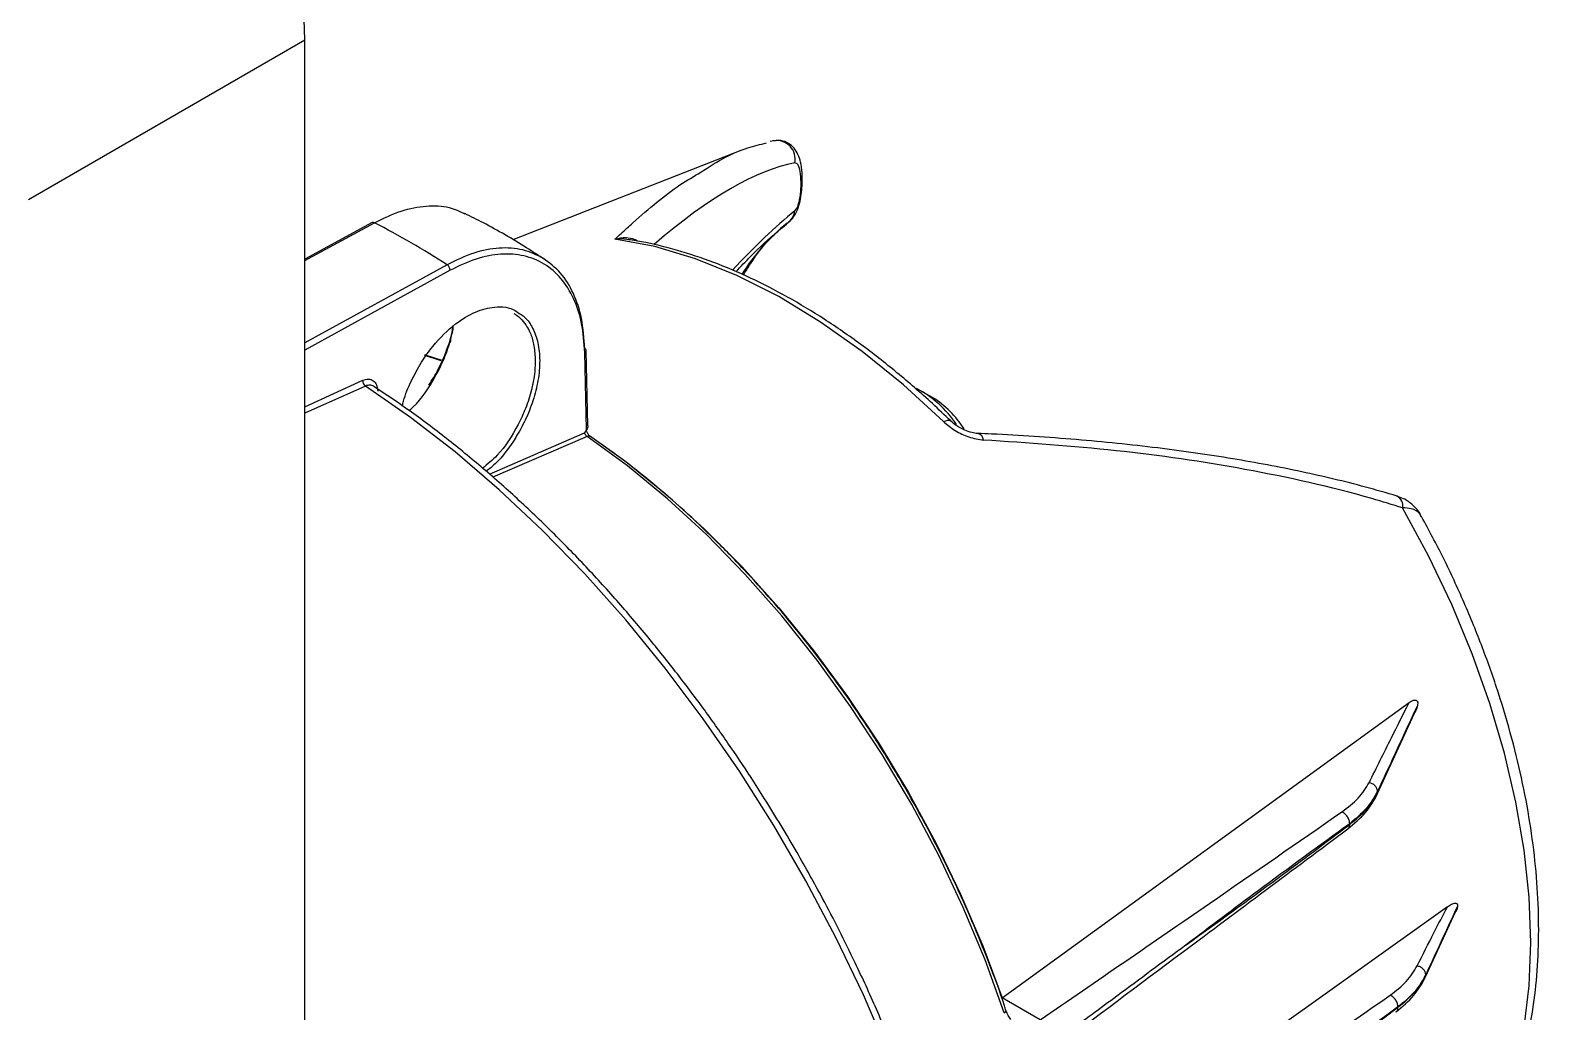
# Model space of a CAD drawing. Extents: x 11 to 120, y 2 to 94.
# Drawn here: x 91.543 to 96.365, y 77.204 to 80.34 of the extents above; entities that cross this region are included whole.
import ezdxf

# ---------------------------------------------------------------- set-up
doc = ezdxf.new("R2010")
doc.units = 0
doc.header["$MEASUREMENT"] = 0
doc.layers.add('OBJECT', color=7, linetype='CONTINUOUS')

msp = doc.modelspace()

# ---------------------------------------------------------------- linework, layer by layer
at = {"layer": 'OBJECT'}
for p, q in [((91.5371, 79.7995), (92.421, 80.3097)), ((92.421, 75.4113), (92.421, 80.3097)), ((93.8145, 79.9561), (93.0853, 79.6701)), ((93.9195, 79.9869), (93.9083, 79.9843)), ((93.9195, 79.9869), (93.9164, 79.9862)), ((94.0067, 79.8456), (94.0067, 79.855)), ((94.0103, 79.8574), (94.0103, 79.8669)), ((92.6361, 79.7254), (92.421, 79.6082)), ((92.421, 79.6039), (92.6431, 79.725)), ((92.8753, 79.5909), (92.421, 79.3414)), ((92.8851, 79.5731), (92.421, 79.3181)), ((92.8559, 79.2837), (92.8045, 79.3007)), ((93.321, 79.063), (93.3155, 79.3102)), ((93.3252, 79.0761), (93.3198, 79.3163)), ((92.421, 79.1367), (92.6056, 79.2214)), ((92.6143, 79.2032), (92.421, 79.1162)), ((94.4264, 79.1667), (94.391, 79.1871)), ((93.0106, 78.9214), (93.3141, 79.0532)), ((93.3226, 79.0424), (93.0217, 78.9117)), ((93.321, 79.063), (93.3141, 79.0532)), ((94.6499, 77.248), (95.9498, 78.1917)), ((95.8477, 77.8992), (95.9669, 78.1576)), ((95.8491, 77.9087), (95.8491, 77.9049)), ((95.7601, 77.8049), (95.7601, 77.8026)), ((96.0724, 77.5397), (94.7997, 76.6308)), ((96.002, 77.3154), (96.0984, 77.5228)), ((96.0034, 77.3222), (96.0034, 77.3213)), ((94.771, 77.1781), (94.6499, 77.248)), ((95.9144, 77.2193), (95.9144, 77.2182))]:
    msp.add_line(p, q, dxfattribs=at)
at = {"layer": 'OBJECT', "flags": 128}
for points in [[(92.421, 80.3097), (92.4159, 80.4398), (92.4006, 80.5747), (92.3754, 80.7132), (92.3404, 80.8541), (92.2958, 80.9963), (92.2422, 81.1385), (92.1799, 81.2795), (92.1094, 81.4181), (92.0315, 81.5531), (91.9467, 81.6834), (91.8557, 81.8079), (91.7594, 81.9254), (91.6585, 82.0351), (91.554, 82.1359), (91.4467, 82.227), (91.3375, 82.3076), (91.2274, 82.3771)], [(94.4621, 79.0896), (94.3336, 79.2074), (94.2023, 79.3137), (94.0692, 79.4077), (93.9353, 79.4888), (93.8016, 79.5563), (93.6692, 79.6096), (93.539, 79.6485), (93.412, 79.6725)], [(92.8033, 79.3034), (92.805, 79.3029), (92.8613, 79.2849)], [(94.4737, 76.5116), (94.42, 76.698), (94.3573, 76.8851), (94.2858, 77.0719), (94.2058, 77.2576), (94.1179, 77.4414), (94.0223, 77.6223), (93.9195, 77.7996), (93.81, 77.9724), (93.6942, 78.1399), (93.5728, 78.3013), (93.4463, 78.456), (93.3153, 78.6031), (93.1804, 78.742), (93.0422, 78.872), (92.9013, 78.9926), (92.7584, 79.1031), (92.6143, 79.2032)], [(94.4621, 79.0896), (94.469, 79.0925), (94.4752, 79.0939), (94.4803, 79.0939), (94.4842, 79.0923), (94.4851, 79.0915)], [(94.6562, 77.2009), (94.5952, 77.3696), (94.5253, 77.5375), (94.4468, 77.7034), (94.3602, 77.8665), (94.2661, 78.0255), (94.1651, 78.1796), (94.0578, 78.3278), (93.9449, 78.469), (93.8272, 78.6025), (93.7053, 78.7273), (93.58, 78.8427), (93.4522, 78.948), (93.3226, 79.0424)], [(93.3304, 79.0454), (93.4462, 78.9621), (93.5728, 78.8597), (93.6971, 78.7472), (93.8181, 78.6254), (93.9352, 78.4949), (94.0477, 78.3567), (94.1548, 78.2115), (94.2558, 78.0603), (94.3502, 77.904), (94.4373, 77.7436), (94.5166, 77.5802), (94.5876, 77.4146), (94.6499, 77.248)], [(96.0058, 76.5622), (96.0119, 76.567), (96.0861, 76.6373), (96.1516, 76.7195), (96.2079, 76.8132), (96.2545, 76.9175), (96.2911, 77.0318), (96.3175, 77.1552), (96.3334, 77.2867), (96.3387, 77.4254), (96.3334, 77.5702), (96.3175, 77.7201), (96.2911, 77.8739), (96.2545, 78.0305), (96.2079, 78.1887), (96.1516, 78.3474), (96.0861, 78.5052), (96.0119, 78.6612), (95.9294, 78.814)], [(94.6562, 77.2009), (94.6587, 77.2027), (94.6605, 77.2045), (94.6617, 77.206), (94.662, 77.2074), (94.6618, 77.2083)]]:
    msp.add_lwpolyline(points, dxfattribs=at)
at = {"layer": 'OBJECT'}
for centre, radius, start, end in [((93.9285, 79.9281), 0.0595, 348.3352, 98.7238), ((93.9883, 79.8671), 0.022, 326.621, 357.8788), ((93.9883, 79.8577), 0.022, 326.6273, 357.821), ((93.9353, 79.7681), 0.0517, 308.6782, 354.2407), ((92.6392, 79.7188), 0.00729, 57.7175, 115.3086), ((91.225, 77.0003), 3.0716, 57.5008, 62.5045), ((94.3792, 79.2087), 0.6625, 128.9977, 147.8203), ((92.8624, 79.5722), 0.0228, 2.1924, 55.3919), ((93.3126, 79.3154), 0.00726, 7.1468, 67.2114), ((93.3128, 79.3167), 0.00706, 292.3223, 356.6685), ((92.6268, 79.2204), 0.0213, 177.2104, 233.8019), ((94.2119, 78.8838), 0.3519, 34.0186, 62.2801), ((94.2613, 78.8991), 0.3144, 32.0583, 58.3322), ((93.3279, 79.0333), 0.0105, 60.6855, 120.1853), ((94.5653, 79.0275), 0.0251, 7.2584, 75.0685), ((95.8941, 78.8203), 0.0359, 349.8929, 61.0207)]:
    msp.add_arc(centre, radius, start, end, dxfattribs=at)
for centre, major_axis, ratio, start_param, end_param in [((92.3327, 76.1743), (1.8234, 3.7243), 0.229586, 0.168538, 0.491273), ((93.1968, 77.5448), (1.1478, 2.3444), 0.229586, 0.459515, 0.64789), ((96.7169, 78.982), (0.7659, 2.3851), 0.199933, 1.976046, 1.977174), ((96.967, 79.1341), (0.7463, 2.324), 0.199933, 2.387846, 2.389797)]:
    msp.add_ellipse(centre, major_axis=major_axis, ratio=ratio, start_param=start_param, end_param=end_param, dxfattribs=at)
for points, knots in [([(93.6864, 79.8863), (93.7128, 79.9034), (93.7639, 79.9364), (93.8335, 79.9652), (93.8762, 79.9752), (93.896, 79.9798)], [0, 0, 0, 0, 0.365893, 0.706692, 1, 1, 1, 1]), ([(94.0099, 79.8663), (94.0099, 79.8725), (94.0101, 79.8919), (94.0062, 79.9166), (93.9985, 79.9419), (93.986, 79.9631), (93.967, 79.9796), (93.9443, 79.9888), (93.929, 79.9872), (93.9222, 79.9865)], [0, 0, 0, 0, 0.103248, 0.321277, 0.489574, 0.633299, 0.763186, 0.895607, 1, 1, 1, 1]), ([(94.0067, 79.855), (94.0061, 79.8667), (94.0049, 79.8904), (93.9979, 79.9125), (93.9902, 79.915), (93.9868, 79.916)], [0, 0, 0, 0, 0.351631, 0.714779, 1, 1, 1, 1]), ([(93.412, 79.6725), (93.4185, 79.6786), (93.4376, 79.6965), (93.5074, 79.7593), (93.5936, 79.8326), (93.6642, 79.8734), (93.6864, 79.8863)], [0, 0, 0, 0, 0.069072, 0.205279, 0.750349, 1, 1, 1, 1]), ([(93.9677, 79.7288), (93.9703, 79.7307), (93.9794, 79.7372), (93.9902, 79.7543), (94.0005, 79.7789), (94.0068, 79.8083), (94.01, 79.835), (94.0099, 79.8501), (94.0099, 79.8569)], [0, 0, 0, 0, 0.070271, 0.245144, 0.446307, 0.645646, 0.842829, 1, 1, 1, 1]), ([(93.9868, 79.7629), (93.9883, 79.7644), (93.9913, 79.7674), (93.9959, 79.7764), (94, 79.7886), (94.0036, 79.8049), (94.0062, 79.8251), (94.0065, 79.8384), (94.0067, 79.8456)], [0, 0, 0, 0, 0.132637, 0.266189, 0.387936, 0.535863, 0.751073, 1, 1, 1, 1]), ([(92.6431, 79.725), (92.6717, 79.7388), (92.7288, 79.7663), (92.8097, 79.7811), (92.8793, 79.7787), (92.916, 79.7611), (92.932, 79.7535)], [0, 0, 0, 0, 0.265424, 0.530172, 0.7943, 1, 1, 1, 1]), ([(93.1867, 79.6076), (93.1676, 79.6201), (93.1032, 79.6622), (93.0183, 79.7113), (92.9521, 79.7445), (92.9324, 79.7543)], [0, 0, 0, 0, 0.229113, 0.771373, 1, 1, 1, 1]), ([(93.7983, 79.5679), (93.8142, 79.5848), (93.8591, 79.6324), (93.9157, 79.6845), (93.9558, 79.7178), (93.9682, 79.7282)], [0, 0, 0, 0, 0.275695, 0.775918, 1, 1, 1, 1]), ([(93.8223, 79.5577), (93.8354, 79.5789), (93.8635, 79.6243), (93.9118, 79.6806), (93.949, 79.7116), (93.9666, 79.7264)], [0, 0, 0, 0, 0.31536, 0.675098, 1, 1, 1, 1]), ([(93.412, 79.6725), (93.4122, 79.6725), (93.4237, 79.6762), (93.4454, 79.6797), (93.4688, 79.6745), (93.4809, 79.6691), (93.4836, 79.6666), (93.4842, 79.6661)], [0, 0, 0, 0, 0.005273, 0.469836, 0.850706, 0.970347, 1, 1, 1, 1]), ([(93.4493, 79.6717), (93.4369, 79.6729), (93.4244, 79.6741), (93.4122, 79.6725), (93.412, 79.6725)], [0, 0, 0, 0, 0.988035, 1, 1, 1, 1]), ([(94.4851, 79.0915), (94.4656, 79.1102), (94.4091, 79.1642), (94.3135, 79.2473), (94.198, 79.3375), (94.0811, 79.4182), (93.9632, 79.4892), (93.8452, 79.5497), (93.7275, 79.5997), (93.6111, 79.6383), (93.5183, 79.6613), (93.465, 79.6693), (93.4493, 79.6716)], [0, 0, 0, 0, 0.058808, 0.170404, 0.282079, 0.393826, 0.505642, 0.617516, 0.729423, 0.841298, 0.953059, 1, 1, 1, 1]), ([(93.183, 79.611), (93.1617, 79.6215), (93.119, 79.6424), (93.0427, 79.6467), (92.9608, 79.6322), (92.9039, 79.6047), (92.8753, 79.5909)], [0, 0, 0, 0, 0.249137, 0.498822, 0.749093, 1, 1, 1, 1]), ([(93.3155, 79.3102), (93.3132, 79.342), (93.3086, 79.4053), (93.2817, 79.4851), (93.2414, 79.5496), (93.1874, 79.5959), (93.1224, 79.6224), (93.0484, 79.6277), (92.9684, 79.6132), (92.9129, 79.5864), (92.8851, 79.5731)], [0, 0, 0, 0, 0.125666, 0.250539, 0.37567, 0.500227, 0.625486, 0.75002, 0.875177, 1, 1, 1, 1]), ([(93.3154, 79.3221), (93.3131, 79.3553), (93.3085, 79.4202), (93.2808, 79.5014), (93.2404, 79.5681), (93.2021, 79.5968), (93.183, 79.611)], [0, 0, 0, 0, 0.256106, 0.501078, 0.751626, 1, 1, 1, 1]), ([(92.7327, 79.1401), (92.7338, 79.1451), (92.7396, 79.1716), (92.7601, 79.2195), (92.7918, 79.2786), (92.8381, 79.3433), (92.8971, 79.4017), (92.9661, 79.4431), (93.0324, 79.4598), (93.0782, 79.4556), (93.0979, 79.4409), (93.1001, 79.4392)], [0, 0, 0, 0, 0.025775, 0.137946, 0.244843, 0.344697, 0.519202, 0.661237, 0.803272, 0.977779, 1, 1, 1, 1]), ([(93.1001, 79.4392), (93.1083, 79.4341), (93.1279, 79.4219), (93.1506, 79.389), (93.1673, 79.3425), (93.1732, 79.2854), (93.1677, 79.222), (93.1514, 79.1571), (93.1268, 79.0951), (93.088, 79.025), (93.0448, 78.966), (93.0099, 78.938), (93.0003, 78.9304)], [0, 0, 0, 0, 0.0714844, 0.1699166, 0.2732039, 0.3791031, 0.4850036, 0.5882941, 0.6867305, 0.7786811, 0.9393721, 1, 1, 1, 1]), ([(93.0882, 79.4353), (93.0914, 79.4334), (93.0989, 79.429), (93.1191, 79.4119), (93.1392, 79.3821), (93.1537, 79.3363), (93.1559, 79.3061), (93.1571, 79.2901)], [0, 0, 0, 0, 0.076675, 0.180698, 0.540119, 0.757624, 1, 1, 1, 1]), ([(92.7534, 79.1248), (92.758, 79.1287), (92.7906, 79.156), (92.8285, 79.2149), (92.8599, 79.2758), (92.8726, 79.3072), (92.8785, 79.324), (92.8814, 79.3327), (92.8827, 79.3371), (92.8834, 79.3393), (92.8838, 79.3404), (92.8839, 79.341), (92.884, 79.3412), (92.8841, 79.3414), (92.8841, 79.3414), (92.8841, 79.3415), (92.8841, 79.3415), (92.8841, 79.3415), (92.8841, 79.3415), (92.8841, 79.3415), (92.8841, 79.3415), (92.8841, 79.3415), (92.8875, 79.345), (92.8864, 79.3565), (92.8938, 79.3746), (92.8947, 79.3883), (92.8951, 79.3956)], [0, 0, 0, 0, 0.061774, 0.434324, 0.608863, 0.705435, 0.756041, 0.781923, 0.795008, 0.801587, 0.804885, 0.806537, 0.807363, 0.807776, 0.807983, 0.808087, 0.808139, 0.808164, 0.808177, 0.808183, 0.808187, 0.808188, 0.808191, 0.84849, 0.919928, 1, 1, 1, 1]), ([(92.8172, 79.2056), (92.8276, 79.2225), (92.85, 79.2587), (92.8753, 79.3186), (92.891, 79.3661), (92.8937, 79.3906), (92.8942, 79.395)], [0, 0, 0, 0, 0.275781, 0.593953, 0.928225, 1, 1, 1, 1]), ([(93.1571, 79.2901), (93.1569, 79.2767), (93.1566, 79.2533), (93.1523, 79.2245), (93.1488, 79.2069), (93.1468, 79.1978), (93.1408, 79.1732), (93.128, 79.1337), (93.0945, 79.0611), (93.0483, 78.9892), (93.0047, 78.9534), (92.9889, 78.9404)], [0, 0, 0, 0, 0.112962, 0.196078, 0.227699, 0.251113, 0.266321, 0.418662, 0.552271, 0.837445, 1, 1, 1, 1]), ([(92.6056, 79.2214), (92.6119, 79.2234), (92.6246, 79.2273), (92.6402, 79.2215), (92.6512, 79.2081), (92.6529, 79.1938), (92.6537, 79.1867)], [0, 0, 0, 0, 0.250228, 0.500086, 0.750006, 1, 1, 1, 1]), ([(92.641, 79.2023), (92.6371, 79.2042), (92.6293, 79.2081), (92.6193, 79.2048), (92.6143, 79.2032)], [0, 0, 0, 0, 0.500024, 1, 1, 1, 1]), ([(93.994, 77.7127), (93.9599, 77.7703), (93.9122, 77.8511), (93.8376, 77.9671), (93.7725, 78.0641), (93.6921, 78.1772), (93.6051, 78.2927), (93.511, 78.4098), (93.4112, 78.5263), (93.3065, 78.6405), (93.1975, 78.7514), (93.0849, 78.8577), (92.9693, 78.9589), (92.8511, 79.0539), (92.7414, 79.1356), (92.6709, 79.182), (92.6408, 79.2019)], [0, 0, 0, 0, 0.093701, 0.131201, 0.193452, 0.257919, 0.32692, 0.398768, 0.472782, 0.548419, 0.625296, 0.70313, 0.781713, 0.860888, 0.940536, 1, 1, 1, 1]), ([(94.4621, 79.0896), (94.4739, 79.0797), (94.4975, 79.0598), (94.5433, 79.0377), (94.5743, 79.0331), (94.5902, 79.0307)], [0, 0, 0, 0, 0.326541, 0.652944, 1, 1, 1, 1]), ([(94.5717, 79.0518), (94.5714, 79.0518), (94.5661, 79.0517), (94.5515, 79.0543), (94.5283, 79.062), (94.505, 79.0749), (94.4897, 79.0862), (94.4852, 79.0915), (94.4851, 79.0915)], [0, 0, 0, 0, 0.012318, 0.22129, 0.459135, 0.739177, 0.996687, 1, 1, 1, 1]), ([(93.3141, 79.0532), (93.3145, 79.0522), (93.3152, 79.0504), (93.3173, 79.0473), (93.3199, 79.0444), (93.3217, 79.0431), (93.3226, 79.0424)], [0, 0, 0, 0, 0.2577346, 0.5124762, 0.7590317, 1, 1, 1, 1]), ([(93.333, 79.0425), (93.3322, 79.0431), (93.3308, 79.0442), (93.3287, 79.0463), (93.3268, 79.0486), (93.3246, 79.0517), (93.3226, 79.0555), (93.3213, 79.0591), (93.3207, 79.0612), (93.3205, 79.0614), (93.3204, 79.0615)], [0, 0, 0, 0, 0.1014483, 0.2002735, 0.2963073, 0.3891415, 0.5650298, 0.7282193, 0.8808566, 1, 1, 1, 1]), ([(93.3252, 79.0761), (93.325, 79.0738), (93.3247, 79.0692), (93.3222, 79.0651), (93.321, 79.063)], [0, 0, 0, 0, 0.497196, 1, 1, 1, 1]), ([(94.2122, 78.1244), (94.2122, 78.1244), (94.191, 78.1571), (94.1458, 78.2221), (94.0744, 78.3204), (93.9965, 78.4199), (93.9125, 78.5202), (93.8233, 78.6189), (93.7298, 78.7147), (93.6327, 78.8065), (93.5327, 78.8931), (93.4325, 78.9727), (93.3655, 79.0196), (93.333, 79.0423)], [0, 0, 0, 0, 0.0000722, 0.0863592, 0.175628, 0.2710904, 0.3703997, 0.4726079, 0.5769603, 0.6829251, 0.7901144, 0.8982438, 1, 1, 1, 1]), ([(95.9115, 78.8516), (95.8779, 78.8614), (95.7782, 78.8903), (95.6039, 78.9314), (95.3824, 78.9732), (95.1418, 79.0075), (94.8845, 79.0337), (94.6918, 79.0463), (94.5864, 79.0511), (94.5718, 79.0518)], [0, 0, 0, 0, 0.079801, 0.236917, 0.403778, 0.582442, 0.772957, 0.968423, 1, 1, 1, 1]), ([(95.9294, 78.814), (95.8969, 78.824), (95.7338, 78.8738), (95.4306, 78.9411), (95.015, 79.0018), (94.732, 79.0211), (94.5902, 79.0307)], [0, 0, 0, 0, 0.077798, 0.389331, 0.69397, 1, 1, 1, 1]), ([(95.9894, 78.7857), (95.9885, 78.7879), (95.9827, 78.802), (95.9635, 78.8222), (95.9376, 78.8427), (95.9183, 78.8485), (95.9111, 78.8507)], [0, 0, 0, 0, 0.0696543, 0.4480912, 0.7922496, 1, 1, 1, 1]), ([(95.9884, 78.7852), (95.9872, 78.7884), (95.9827, 78.8009), (95.9619, 78.8119), (95.9388, 78.8134), (95.9294, 78.814)], [0, 0, 0, 0, 0.170407, 0.663184, 1, 1, 1, 1]), ([(96.004, 76.5626), (96.014, 76.5701), (96.0499, 76.5969), (96.1043, 76.6536), (96.1668, 76.732), (96.2209, 76.8203), (96.2671, 76.9174), (96.3047, 77.0229), (96.3335, 77.1362), (96.3532, 77.2565), (96.3638, 77.383), (96.3651, 77.5148), (96.3572, 77.6511), (96.3403, 77.7908), (96.3144, 77.9331), (96.2799, 78.0772), (96.2369, 78.2221), (96.1858, 78.3671), (96.1269, 78.5112), (96.0621, 78.6515), (96.0136, 78.742), (95.99, 78.7861)], [0, 0, 0, 0, 0.020186, 0.07247, 0.125055, 0.17812, 0.231749, 0.285931, 0.340582, 0.395576, 0.450789, 0.506114, 0.561468, 0.616796, 0.672076, 0.727301, 0.782469, 0.837588, 0.892666, 0.947714, 1, 1, 1, 1]), ([(95.8224, 77.9359), (95.846, 77.9837), (95.8883, 78.069), (95.931, 78.1542), (95.9498, 78.1917)], [0, 0, 0, 0, 0.559993, 1, 1, 1, 1]), ([(95.9767, 78.1824), (95.9529, 78.1311), (95.9103, 78.0396), (95.8678, 77.9487), (95.8491, 77.9087)], [0, 0, 0, 0, 0.560009, 1, 1, 1, 1]), ([(95.8491, 77.9049), (95.8728, 77.956), (95.9151, 78.0472), (95.9575, 78.1393), (95.9761, 78.1798)], [0, 0, 0, 0, 0.5600122, 1, 1, 1, 1]), ([(95.9498, 78.1917), (95.9543, 78.1948), (95.9608, 78.199), (95.969, 78.2004), (95.9728, 78.1995), (95.975, 78.1981), (95.9765, 78.1959), (95.9774, 78.1931), (95.9778, 78.1884), (95.9772, 78.1848), (95.9767, 78.1824)], [0, 0, 0, 0, 0.401424, 0.570184, 0.633487, 0.697361, 0.744459, 0.791502, 0.861691, 1, 1, 1, 1]), ([(95.9761, 78.1798), (95.974, 78.1724), (95.9716, 78.1641), (95.9672, 78.1583), (95.9667, 78.1577)], [0, 0, 0, 0, 0.906359, 1, 1, 1, 1]), ([(94.3426, 77.9139), (94.3125, 77.9648), (94.2703, 78.0359), (94.2251, 78.1048), (94.2122, 78.1244)], [0, 0, 0, 0, 0.71531, 1, 1, 1, 1]), ([(95.7353, 77.8427), (95.7539, 77.8569), (95.7913, 77.8854), (95.812, 77.919), (95.8224, 77.9359)], [0, 0, 0, 0, 0.498895, 1, 1, 1, 1]), ([(95.8491, 77.9087), (95.8487, 77.9116), (95.8482, 77.9161), (95.8449, 77.922), (95.8414, 77.9262), (95.8372, 77.9299), (95.8309, 77.9337), (95.8257, 77.9351), (95.8224, 77.9359)], [0, 0, 0, 0, 0.239579, 0.368439, 0.5, 0.631567, 0.760427, 1, 1, 1, 1]), ([(94.6616, 77.208), (94.6601, 77.2129), (94.644, 77.2641), (94.608, 77.3599), (94.5549, 77.492), (94.5032, 77.6068), (94.4543, 77.7075), (94.4033, 77.8064), (94.3645, 77.8751), (94.3426, 77.9139)], [0, 0, 0, 0, 0.0205672, 0.2140011, 0.400114, 0.5747173, 0.6988931, 0.8296708, 1, 1, 1, 1]), ([(95.7543, 77.7885), (95.7744, 77.8053), (95.8148, 77.8388), (95.8365, 77.8778), (95.8474, 77.8973)], [0, 0, 0, 0, 0.49863, 1, 1, 1, 1]), ([(95.8491, 77.9087), (95.8387, 77.8901), (95.8181, 77.8529), (95.7794, 77.8209), (95.7601, 77.8049)], [0, 0, 0, 0, 0.500038, 1, 1, 1, 1]), ([(95.7601, 77.8026), (95.7794, 77.8184), (95.8181, 77.8499), (95.8387, 77.8866), (95.8491, 77.9049)], [0, 0, 0, 0, 0.499962, 1, 1, 1, 1]), ([(95.8452, 77.8939), (95.8459, 77.8949), (95.8483, 77.8981), (95.8488, 77.9021), (95.8491, 77.9049)], [0, 0, 0, 0, 0.304076, 1, 1, 1, 1]), ([(94.771, 77.1781), (94.9514, 77.302), (95.2735, 77.5232), (95.5942, 77.7451), (95.7353, 77.8427)], [0, 0, 0, 0, 0.560011, 1, 1, 1, 1]), ([(95.7601, 77.8049), (95.7598, 77.8084), (95.7594, 77.8137), (95.7563, 77.8213), (95.7531, 77.827), (95.7491, 77.8322), (95.7433, 77.8381), (95.7384, 77.8409), (95.7353, 77.8427)], [0, 0, 0, 0, 0.239487, 0.368378, 0.5, 0.631622, 0.760514, 1, 1, 1, 1]), ([(94.8035, 77.0785), (94.9455, 77.1847), (95.2617, 77.4213), (95.5789, 77.6578), (95.7537, 77.7882)], [0, 0, 0, 0, 0.448744, 1, 1, 1, 1]), ([(95.7601, 77.8049), (95.6625, 77.7338), (95.4883, 77.6069), (95.3141, 77.4754), (95.2375, 77.4176)], [0, 0, 0, 0, 0.559937, 1, 1, 1, 1]), ([(95.2375, 77.4176), (95.335, 77.4882), (95.5092, 77.6141), (95.6835, 77.745), (95.7601, 77.8026)], [0, 0, 0, 0, 0.5600636, 1, 1, 1, 1]), ([(95.7537, 77.7882), (95.7546, 77.7889), (95.7565, 77.7903), (95.7593, 77.7948), (95.7598, 77.7995), (95.7601, 77.8026)], [0, 0, 0, 0, 0.218196, 0.491747, 1, 1, 1, 1]), ([(94.4835, 76.5418), (94.4806, 76.5534), (94.4642, 76.6188), (94.4273, 76.7386), (94.3733, 76.8997), (94.3133, 77.0577), (94.249, 77.2112), (94.1871, 77.3462), (94.1291, 77.464), (94.0679, 77.582), (94.0215, 77.664), (93.994, 77.7127)], [0, 0, 0, 0, 0.029452, 0.16668, 0.302733, 0.436694, 0.566311, 0.692657, 0.782437, 0.870863, 1, 1, 1, 1]), ([(95.9758, 77.3505), (95.9936, 77.3858), (96.0255, 77.4489), (96.0581, 77.5119), (96.0724, 77.5397)], [0, 0, 0, 0, 0.55998, 1, 1, 1, 1]), ([(96.1049, 77.5417), (96.0859, 77.5006), (96.0521, 77.4272), (96.0183, 77.3543), (96.0034, 77.3222)], [0, 0, 0, 0, 0.560014, 1, 1, 1, 1]), ([(96.0034, 77.3213), (96.0223, 77.3617), (96.056, 77.4338), (96.0897, 77.5064), (96.1046, 77.5384)], [0, 0, 0, 0, 0.5600153, 1, 1, 1, 1]), ([(96.0724, 77.5397), (96.0767, 77.5424), (96.0853, 77.548), (96.0952, 77.5513), (96.1011, 77.5502), (96.1033, 77.5488), (96.1046, 77.5465), (96.105, 77.5441), (96.1049, 77.5424), (96.1049, 77.5417)], [0, 0, 0, 0, 0.347778, 0.698124, 0.777963, 0.858337, 0.911738, 0.965437, 1, 1, 1, 1]), ([(96.1046, 77.5384), (96.1042, 77.5367), (96.1033, 77.5322), (96.1009, 77.5268), (96.0988, 77.5238), (96.0982, 77.5229)], [0, 0, 0, 0, 0.3018078, 0.8037452, 1, 1, 1, 1]), ([(95.2375, 77.4176), (95.2371, 77.4173), (95.1632, 77.3628), (95.0368, 77.2694), (94.8978, 77.1666), (94.8318, 77.1179), (94.8183, 77.1079), (94.818, 77.1076)], [0, 0, 0, 0, 0.002912, 0.527889, 0.903606, 0.997536, 1, 1, 1, 1]), ([(95.8896, 77.2571), (95.9081, 77.2713), (95.9452, 77.2999), (95.9656, 77.3336), (95.9758, 77.3505)], [0, 0, 0, 0, 0.4992734, 1, 1, 1, 1]), ([(96.0034, 77.3222), (96.003, 77.3253), (96.0025, 77.33), (95.9991, 77.3361), (95.9955, 77.3404), (95.9911, 77.3442), (95.9846, 77.3482), (95.9793, 77.3496), (95.9758, 77.3505)], [0, 0, 0, 0, 0.239575, 0.368434, 0.5, 0.631563, 0.760421, 1, 1, 1, 1]), ([(95.9086, 77.2042), (95.9287, 77.2209), (95.969, 77.2546), (95.9908, 77.2938), (96.0017, 77.3135)], [0, 0, 0, 0, 0.4987, 1, 1, 1, 1]), ([(96.0034, 77.3222), (95.9931, 77.3038), (95.9724, 77.2669), (95.9338, 77.2352), (95.9144, 77.2193)], [0, 0, 0, 0, 0.5000417, 1, 1, 1, 1]), ([(95.9144, 77.2182), (95.9338, 77.2341), (95.9724, 77.266), (95.9931, 77.3029), (96.0034, 77.3213)], [0, 0, 0, 0, 0.499958, 1, 1, 1, 1]), ([(95.9994, 77.31), (96.0002, 77.311), (96.0027, 77.3142), (96.0031, 77.3184), (96.0034, 77.3213)], [0, 0, 0, 0, 0.305021, 1, 1, 1, 1]), ([(94.8989, 76.5735), (95.0842, 76.7009), (95.4152, 76.9285), (95.7446, 77.1567), (95.8896, 77.2571)], [0, 0, 0, 0, 0.56001, 1, 1, 1, 1]), ([(95.9144, 77.2193), (95.9142, 77.2228), (95.9137, 77.2281), (95.9106, 77.2357), (95.9075, 77.2414), (95.9035, 77.2466), (95.8977, 77.2525), (95.8928, 77.2553), (95.8896, 77.2571)], [0, 0, 0, 0, 0.239486, 0.368382, 0.500003, 0.631621, 0.760514, 1, 1, 1, 1]), ([(94.6766, 77.1795), (94.6738, 77.1837), (94.6679, 77.1929), (94.664, 77.2026), (94.662, 77.2078)], [0, 0, 0, 0, 0.46906, 1, 1, 1, 1]), ([(95.9144, 77.2193), (95.8184, 77.1494), (95.647, 77.0246), (95.4755, 76.8955), (95.4, 76.8387)], [0, 0, 0, 0, 0.559941, 1, 1, 1, 1]), ([(95.4, 76.8387), (95.4961, 76.9083), (95.6675, 77.0325), (95.839, 77.1615), (95.9144, 77.2182)], [0, 0, 0, 0, 0.560059, 1, 1, 1, 1]), ([(95.908, 77.2039), (95.9089, 77.2045), (95.9109, 77.2059), (95.9137, 77.2104), (95.9141, 77.2151), (95.9144, 77.2182)], [0, 0, 0, 0, 0.218204, 0.491746, 1, 1, 1, 1])]:
    msp.add_open_spline(points, degree=3, knots=knots, dxfattribs=at)

doc.saveas('drawing.dxf')
